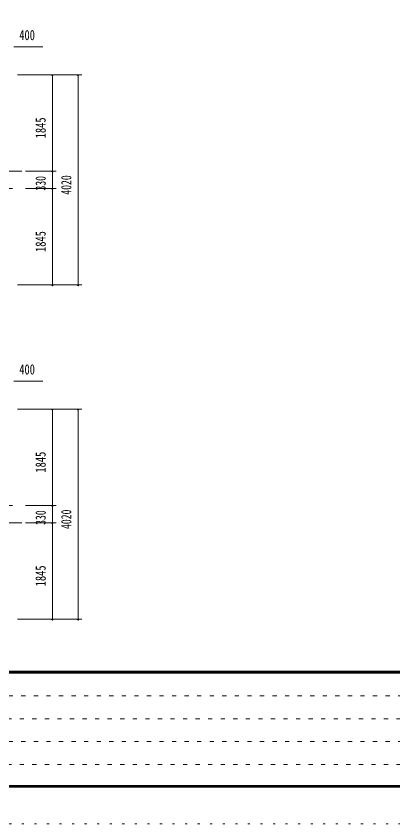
# Model space of a CAD drawing. Units: millimetres, scale not verified. Extents: x -31546 to 31551, y -14700 to 14700.
# Drawn here: x 3563 to 10761, y -14700 to 750 of the extents above; entities that cross this region are included whole.
import ezdxf
from ezdxf.enums import TextEntityAlignment as Align

# ---------------------------------------------------------------- set-up
doc = ezdxf.new("R2010")
doc.units = ezdxf.units.MM
doc.header["$LTSCALE"] = 80
for name, pattern in [('USER1', [3, 1, -2]), ('USER3', [24, 12, -5, 2, -5]), ('USER4', [3, 0.5, -2.5])]:
    doc.linetypes.add(name, pattern=pattern)
for name, color, linetype, lineweight in [('0-3_1-27CENTER', 3, 'USER3', 18), ('0-5_1-57DIM', 3, 'Continuous', 18), ('0-C_F-F1PAPER', 5, 'Continuous', 18), ('0-D_F-E_J_ADD', 5, 'USER4', 18)]:
    doc.layers.add(name, color=color, linetype=linetype, lineweight=lineweight)
doc.styles.add('ＭＳ ゴシック', font='')
doc.styles.get('ＭＳ ゴシック').set_extended_font_data('MS Gothic')

msp = doc.modelspace()

# ---------------------------------------------------------------- linework, layer by layer
at = {"layer": '0-3_1-27CENTER'}
for p, q in [((3670.59, -2217.46), (-7629.41, -2217.46)), ((-7629.41, -2547.46), (3670.59, -2547.46)), ((-7629.41, -8612.46), (3670.59, -8612.46)), ((3670.59, -8942.46), (-7629.41, -8942.46))]:
    msp.add_line(p, q, dxfattribs=at)
at = {"layer": '0-5_1-57DIM'}
for p, q in [((4070.09, 162.54), (3520.59, 162.54)), ((3590.59, -372.46), (4815.59, -372.46)), ((4269.6, -372.46), (4241.6, -372.46)), ((4255.6, -372.46), (4255.6, -2217.46)), ((4759.59, -372.46), (4731.59, -372.46)), ((4745.59, -372.46), (4745.59, -4392.46)), ((4325.6, -2217.46), (3740.59, -2217.46)), ((4269.6, -2217.46), (4241.6, -2217.46)), ((4255.6, -2217.46), (4255.6, -2547.46)), ((3740.59, -2547.46), (4325.6, -2547.46)), ((4269.6, -2547.46), (4241.6, -2547.46)), ((4255.6, -2547.46), (4255.6, -4392.46)), ((3590.59, -4392.46), (4815.59, -4392.46)), ((4269.6, -4392.46), (4241.6, -4392.46)), ((4759.59, -4392.46), (4731.59, -4392.46)), ((4070.09, -6232.46), (3520.59, -6232.46)), ((3590.59, -6767.46), (4815.59, -6767.46)), ((4269.6, -6767.46), (4241.6, -6767.46)), ((4255.6, -6767.46), (4255.6, -8612.46)), ((4759.59, -6767.46), (4731.59, -6767.46)), ((4745.59, -6767.46), (4745.59, -10787.46)), ((3740.59, -8612.46), (4325.6, -8612.46)), ((4269.6, -8612.46), (4241.6, -8612.46)), ((4255.6, -8612.46), (4255.6, -8942.46)), ((4325.6, -8942.46), (3740.59, -8942.46)), ((4269.6, -8942.46), (4241.6, -8942.46)), ((4255.6, -8942.46), (4255.6, -10787.46)), ((3590.59, -10787.46), (4815.59, -10787.46)), ((4269.6, -10787.46), (4241.6, -10787.46)), ((4759.59, -10787.46), (4731.59, -10787.46))]:
    msp.add_line(p, q, dxfattribs=at)
for centre in [(4255.6, -372.46), (4745.59, -372.46), (4255.6, -2217.46), (4255.6, -2547.46), (4255.6, -4392.46), (4745.59, -4392.46), (4255.6, -6767.46), (4745.59, -6767.46), (4255.6, -8612.46), (4255.6, -8942.46), (4255.6, -10787.46), (4745.59, -10787.46)]:
    msp.add_arc(centre, 14, 180, 0, dxfattribs=at)
at = {"layer": '0-C_F-F1PAPER'}
for p, q in [((30816.13, -11781), (-9293.87, -11781)), ((-9293.87, -11784.5), (30816.13, -11784.5)), ((30816.13, -11788), (-9293.87, -11788)), ((-9293.87, -11791.5), (30816.13, -11791.5)), ((30816.13, -11795), (-9293.87, -11795)), ((-9293.87, -11798.5), (30816.13, -11798.5)), ((30816.13, -11802), (-9293.87, -11802)), ((-9293.87, -11805.5), (30816.13, -11805.5)), ((30816.13, -11809), (-9293.87, -11809)), ((-9293.87, -11812.5), (30816.13, -11812.5)), ((30816.13, -11816), (-9293.87, -11816))]:
    msp.add_line(p, q, dxfattribs=at)
at = {"layer": '0-C_F-F1PAPER', "color": 6, "linetype": 'USER1'}
for p, q in [((16221.14, -12252.8), (-9328.87, -12252.8)), ((-9328.87, -12689.6), (16221.14, -12689.6)), ((16221.14, -13126.4), (-9328.87, -13126.4)), ((-9328.87, -13563.2), (12709.94, -13563.2))]:
    msp.add_line(p, q, dxfattribs=at)
at = {"layer": '0-C_F-F1PAPER'}
for points in [[(30851.13, -14000), (-9328.87, -14000), (-9328.87, 14140), (30851.13, 14140)], [(30847.63, -13996.5), (30847.63, 14136.5), (-9325.37, 14136.5), (-9325.37, -13996.5)], [(30844.13, -13993), (30844.13, 14133), (-9321.87, 14133), (-9321.87, -13993)], [(30840.63, -13989.5), (-9318.37, -13989.5), (-9318.37, 14129.5), (30840.63, 14129.5)], [(30837.13, -13986), (30837.13, 14126), (-9314.87, 14126), (-9314.87, -13986)], [(30833.63, -13982.5), (-9311.37, -13982.5), (-9311.37, 14122.5), (30833.63, 14122.5)], [(30830.13, -13979), (30830.13, 14119), (-9307.87, 14119), (-9307.87, -13979)], [(30826.63, -13975.5), (-9304.37, -13975.5), (-9304.37, 14115.5), (30826.63, 14115.5)], [(30823.13, -13972), (-9300.87, -13972), (-9300.87, 14112), (30823.13, 14112)], [(30819.63, -13968.5), (-9297.37, -13968.5), (-9297.37, 14108.5), (30819.63, 14108.5)], [(30816.13, -13965), (30816.13, 14105), (-9293.87, 14105), (-9293.87, -13965)]]:
    msp.add_lwpolyline(points, close=True, dxfattribs=at)
at = {"layer": '0-D_F-E_J_ADD'}
msp.add_lwpolyline([(31551.13, -14700), (-10028.87, -14700), (-10028.87, 14700), (31551.13, 14700)], close=True, dxfattribs=at)

# ---------------------------------------------------------------- texts
at = {"layer": '0-5_1-57DIM', "color": 7, "style": 'ＭＳ ゴシック', "width": 0.75}
for p in [(3622.11, 232.54), (3622.11, -6162.46)]:
    msp.add_text('400', height=195, dxfattribs=at).set_placement(p, align=Align.BOTTOM_LEFT)
at = {"layer": '0-5_1-57DIM', "color": 7, "style": 'ＭＳ ゴシック'}
for s, width, p in [('1845', 0.75, (4185.6, -1585.26)), ('4020', 0.7, (4675.59, -2664.78)), ('330', 0.7, (4185.6, -2586.49)), ('1845', 0.75, (4185.6, -3760.25)), ('1845', 0.75, (4185.6, -7980.25)), ('330', 0.7, (4185.6, -8981.49)), ('4020', 0.7, (4675.59, -9059.78)), ('1845', 0.75, (4185.6, -10155.26))]:
    msp.add_text(s, height=195, rotation=90, dxfattribs=dict(at, width=width)).set_placement(p, align=Align.BOTTOM_LEFT)

doc.saveas('drawing.dxf')
